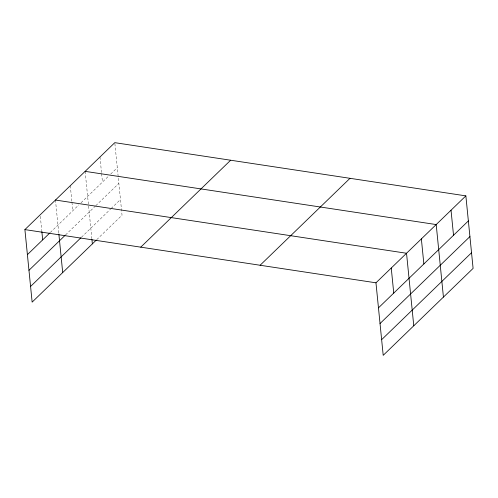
<?xml version="1.0" encoding="UTF-8"?>
<svg xmlns="http://www.w3.org/2000/svg" width="498" height="498" viewBox="0 0 498 498"><rect width="100%" height="100%" fill="white"/><g stroke="black" fill="none" stroke-linecap="round" stroke-linejoin="round"><path stroke-width="0.37" stroke-dasharray="2.49 1.87" d="M50.323 232.479L78.84 204.896M81.037 202.773L108.508 176.211M110.705 174.082L117.298 167.708M65.568 234.913L95.236 206.222M95.784 205.693L118.86 183.376M81.467 237.241L110.581 209.079M111.129 208.55L120.472 199.517M96.761 239.625L122.035 215.186L114.795 142.665M99.961 157.007L101.555 172.949M101.629 173.702L102.464 182.056M85.127 171.356L88.526 205.35M88.6 206.097L91.85 238.654M70.299 185.698L71.886 201.634M71.961 202.393L72.795 210.741M55.465 200.047L58.783 233.294M40.332 216.344L41.776 230.761"/><path stroke-width="0.75" d="M96.214 240.154L32.14 302.124L24.9 229.603L114.795 142.665L465.86 195.876L473.1 268.397L383.205 355.335L375.965 282.814L465.86 195.876M27.402 254.646L49.775 233.008M28.965 270.314L65.02 235.442M30.577 286.456L80.919 237.77M140.753 247.164L230.649 160.225M260.112 265.253L350.007 178.315M378.468 307.857L468.363 220.919M380.03 323.526L469.925 236.587M381.642 339.667L471.538 252.729M85.127 171.356L436.198 224.567L443.432 297.088M55.465 200.047L406.53 253.258L413.77 325.779M24.9 229.603L375.965 282.814M451.026 210.224L453.529 235.268M421.364 238.909L423.86 263.952M391.247 268.036L393.75 293.079M91.925 239.401L92.367 243.877M58.857 234.041L62.704 272.562M41.851 231.52L42.685 239.868"/></g></svg>
